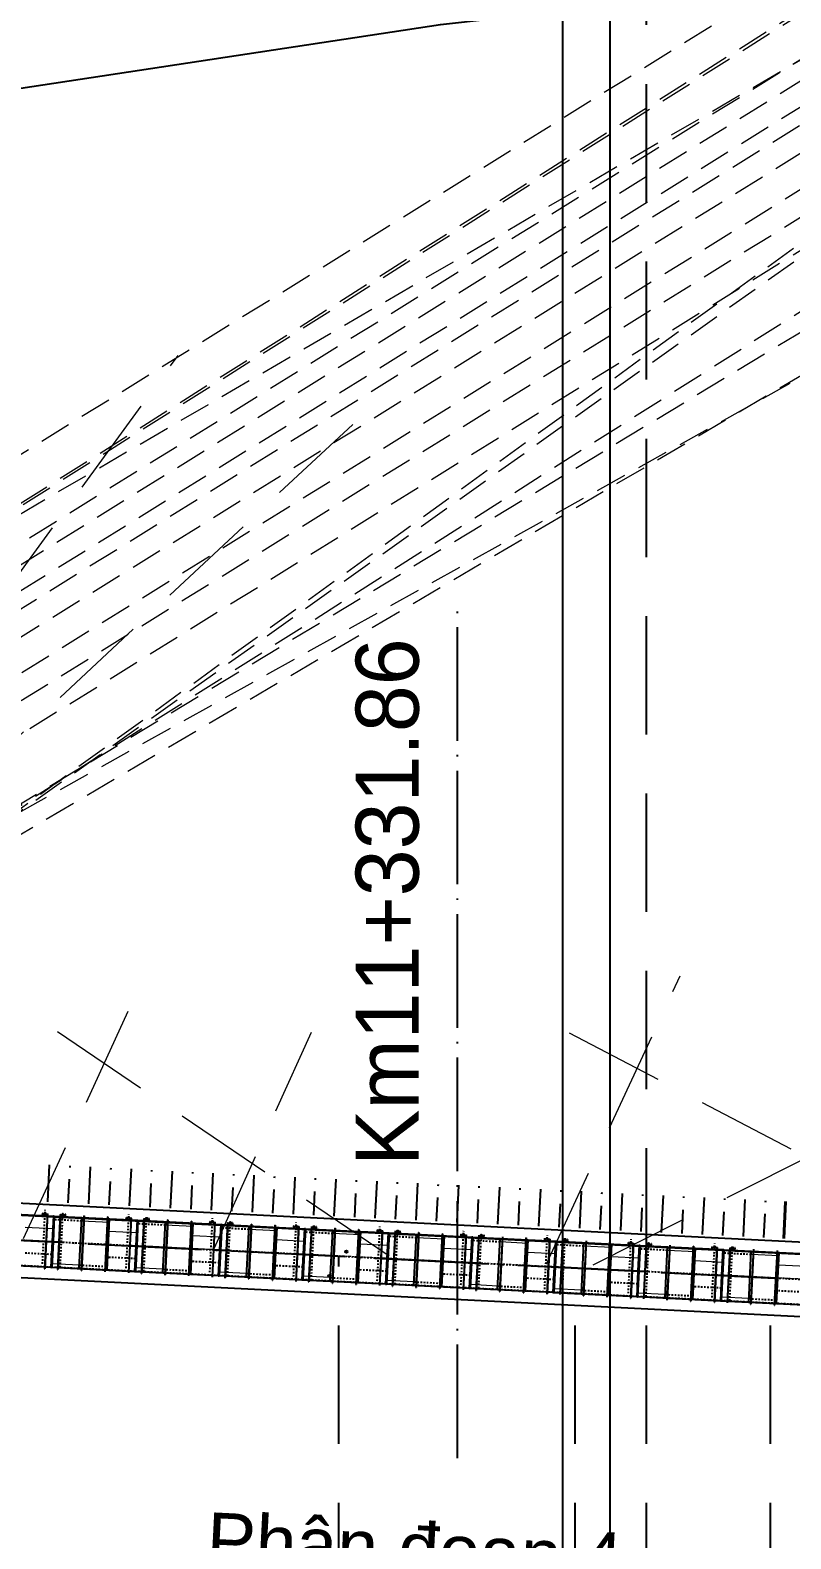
# Model space of a CAD drawing. Header units: inches. Extents: x 444671 to 463716, y 1783086 to 1794968.
# Drawn here: x 457833.4 to 457881.7, y 1787099.8 to 1787195.5 of the extents above; entities that cross this region are included whole.
import ezdxf

# ---------------------------------------------------------------- set-up
doc = ezdxf.new("R2010")
doc.units = ezdxf.units.IN
doc.header["$MEASUREMENT"] = 0
for name, pattern in [('ACAD_ISO04W100', [30, 24, -3, 0, -3]), ('CENTER', [2, 1.25, -0.25, 0.25, -0.25]), ('DASHED2', [9.525, 6.35, -3.175]), ('DASHEDX2', [1.5, 1, -0.5]), ('HIDDEN', [0.375, 0.25, -0.125])]:
    doc.linetypes.add(name, pattern=pattern)
for name, color, linetype in [('4', 4, 'Continuous'), ('Bao', 137, 'Continuous'), ('CONGTRINH', 2, 'Continuous'), ('CTTRINH', 4, 'Continuous'), ('Dong', 252, 'HIDDEN'), ('Ghichu', 3, 'Continuous'), ('KHUAT', 8, 'DASHED2'), ('Khung_bang', 140, 'Continuous'), ('Tam', 1, 'CENTER'), ('Thachhoc', 125, 'Continuous'), ('Tim', 1, 'ACAD_ISO04W100')]:
    doc.layers.add(name, color=color, linetype=linetype)
for name, color, linetype, lineweight in [('ah', 7, 'Continuous', 15), ('doi', 33, 'Continuous', 25), ('HOKHOAN', 250, 'DASHED2', 20), ('manh', 128, 'Continuous', 15), ('Texdoi', 40, 'Continuous', 15)]:
    doc.layers.add(name, color=color, linetype=linetype, lineweight=lineweight)
doc.styles.add('VnAvt', font='')
doc.styles.get('VnAvt').set_extended_font_data('.VnAvant')
doc.linetypes.add('_llA', pattern='A,2,-0.2,["xxxx",Standard,S=0.1,R=0,X=-0.1,Y=-0.05],-0.34', length=2.54)
doc.linetypes.add('NEN_DA1', pattern='A,1.5,-0.15,["Y",Standard,S=0.2,R=0,X=-0.15,Y=-0.2],-0.005', length=1.655)
doc.dimstyles.new('1-1', dxfattribs={"dimtxt": 2, "dimasz": 2.5, "dimexe": 1, "dimexo": 0, "dimgap": 1, "dimtad": 1, "dimtoh": 1, "dimdec": 0, "dimzin": 0, "dimdsep": 46, "dimtxsty": 'Standard', "dimcen": 0.09, "dimclrd": 3, "dimclre": 3, "dimclrt": 4, "dimadec": 0, "dimazin": 0, "dimtfac": 1, "dimtdec": 0, "dimtmove": 0, "dimatfit": 0, "dimfxl": 0, "dimtolj": 1, "dimtzin": 0, "dimarcsym": 0})

# ---------------------------------------------------------------- blocks, each defined once
blk = doc.blocks.new('*D148')
at = {"layer": 'Bao', "color": 3, "lineweight": -2, "ltscale": 0.2, "transparency": 16777216}
for p, q in [((-340377, 17046), (-341587, -7108)), ((-143858, 7205), (-145067, -16950)), ((-337342, -5652), (-149145, -15077))]:
    blk.add_line(p, q, dxfattribs=at)
at = {"layer": 'Bao', "color": 3, "ltscale": 0.2, "transparency": 16777216}
for points in [[(-337308, -4958), (-337377, -6345), (-341504, -5443)], [(-149111, -14383), (-149180, -15770), (-144984, -15285)]]:
    blk.add_solid(points, dxfattribs=at)
at = {"layer": 'Defpoints', "color": 0, "ltscale": 0.2, "transparency": 16777216}
for p in [(-340377, 17046), (-143858, 7205), (-144984, -15285)]:
    blk.add_point(p, dxfattribs=at)
at = {"layer": 'Bao', "color": 4, "ltscale": 0.2, "transparency": 16777216, "insert": (-243052, -6527), "char_height": 3333.33, "attachment_point": 5, "rotation": 357.13299}
blk.add_mtext('\\A1;{\\f.VnArial|b0|i0|c0|p34;Ph©n ®o¹n 4}', dxfattribs=at)
blk = doc.blocks.new('A$C491C4D06')
at = {"layer": 'Bao'}
for p, q in [((-271216.9, 15206.7), (-265937.5, 14942.3)), ((-266661, 15129.2), (-266668.5, 14979.3)), ((-266661, 15129.2), (-266641.1, 15128.2)), ((-266641.1, 15128.2), (-266648.6, 14978.3)), ((-266348.9, 14963.3), (-266341.4, 15113.2)), ((-265964.9, 14953.7), (-266046.5, 13325.8)), ((-266018.7, 13320.4), (-265937.5, 14942.3)), ((-265905, 14950.7), (-265986.6, 13322.8)), ((-265964.9, 14953.7), (-265905, 14950.7)), ((-265905.5, 14940.8), (-260626.1, 14676.3)), ((-265510.6, 15071.2), (-265518.1, 14921.3)), ((-265218.5, 14906.3), (-265211, 15056.1)), ((-265191, 15055.1), (-265211, 15056.1)), ((-265198.5, 14905.3), (-265191, 15055.1)), ((-264324, 11613.5), (-264161.7, 14853.4)), ((-264027.9, 14966.9), (-264013.9, 14966.2)), ((-262556.2, 11524.9), (-262393.9, 14764.9)), ((-262529.7, 14891.8), (-262515.8, 14891.1)), ((-261349.7, 14863.2), (-261357.2, 14713.4)), ((-261349.7, 14863.2), (-261329.7, 14862.2)), ((-261329.7, 14862.2), (-261337.2, 14712.4)), ((-261037.6, 14697.3), (-261030.1, 14847.2)), ((-260653.6, 14687.8), (-260735.1, 13059.8)), ((-260707.4, 13054.4), (-260626.1, 14676.3)), ((-260593.7, 14684.8), (-260675.2, 13056.8)), ((-260653.6, 14687.8), (-260593.7, 14684.8)), ((-260594.2, 14674.8), (-255314.8, 14410.4)), ((-260199.3, 14805.2), (-260206.8, 14655.4)), ((-259907.1, 14640.4), (-259899.6, 14790.2)), ((-259879.7, 14789.2), (-259899.6, 14790.2)), ((-259887.2, 14639.4), (-259879.7, 14789.2)), ((-259012.6, 11347.5), (-258850.4, 14587.4)), ((-258716.5, 14700.9), (-258702.5, 14700.2)), ((-257244.8, 11259), (-257082.6, 14498.9)), ((-257218.4, 14625.9), (-257204.4, 14625.1)), ((-256038.4, 14597.2), (-256045.9, 14447.4)), ((-256038.4, 14597.2), (-256018.4, 14596.2)), ((-256018.4, 14596.2), (-256025.9, 14446.4)), ((-255726.3, 14431.4), (-255718.8, 14581.2)), ((-255342.3, 14421.7), (-255423.8, 12793.8)), ((-255396, 12788.4), (-255314.8, 14410.4)), ((-255282.3, 14418.7), (-255363.9, 12790.8)), ((-255342.3, 14421.7), (-255282.3, 14418.7)), ((-255282.8, 14408.8), (-250003.5, 14144.4)), ((-254887.9, 14539.2), (-254895.4, 14389.4)), ((-254595.8, 14374.3), (-254588.3, 14524.2)), ((-254568.3, 14523.2), (-254588.3, 14524.2)), ((-254575.8, 14373.3), (-254568.3, 14523.2)), ((-253405.2, 14434.9), (-253391.2, 14434.2)), ((-251907.1, 14359.8), (-251893.1, 14359.1)), ((-253701.3, 11081.5), (-253539, 14321.4)), ((-251933.5, 10992.9), (-251771.2, 14232.9)), ((-250727, 14331.2), (-250734.5, 14181.4)), ((-250727, 14331.2), (-250707, 14330.2)), ((-250707, 14330.2), (-250714.5, 14180.4)), ((-250414.9, 14165.4), (-250407.4, 14315.2)), ((-250030.9, 14155.8), (-250112.4, 12527.8)), ((-250084.7, 12522.4), (-250003.5, 14144.4)), ((-249971, 14152.8), (-250052.5, 12524.8)), ((-250030.9, 14155.8), (-249971, 14152.8)), ((-249971.5, 14142.8), (-244692.1, 13878.4)), ((-249576.6, 14273.2), (-249584.1, 14123.4)), ((-249284.5, 14108.4), (-249276.9, 14258.2)), ((-249257, 14257.2), (-249276.9, 14258.2)), ((-249264.5, 14107.4), (-249257, 14257.2)), ((-248389.9, 10815.5), (-248227.7, 14055.4)), ((-248093.8, 14168.9), (-248079.9, 14168.2)), ((-246622.2, 10727), (-246459.9, 13966.9)), ((-246595.7, 14093.8), (-246581.7, 14093.1)), ((-245415.7, 14065.2), (-245423.2, 13915.4)), ((-245415.7, 14065.2), (-245395.7, 14064.2)), ((-245395.7, 14064.2), (-245403.2, 13914.4)), ((-245103.6, 13899.4), (-245096.1, 14049.2)), ((-244719.6, 13889.8), (-244801.1, 12261.8)), ((-244773.3, 12256.4), (-244692.1, 13878.4)), ((-244659.6, 13886.8), (-244741.2, 12258.8)), ((-244719.6, 13889.8), (-244659.6, 13886.8)), ((-244660.1, 13876.8), (-239380.8, 13612.4)), ((-244265.2, 14007.2), (-244272.7, 13857.4)), ((-243973.1, 13842.4), (-243965.6, 13992.2)), ((-243945.6, 13991.2), (-243965.6, 13992.2)), ((-243953.1, 13841.4), (-243945.6, 13991.2)), ((-243078.6, 10549.5), (-242916.3, 13789.4)), ((-242782.5, 13902.9), (-242768.5, 13902.2)), ((-241310.8, 10461), (-241148.5, 13700.9)), ((-241284.4, 13827.9), (-241270.4, 13827.2)), ((-240104.3, 13799.2), (-240111.8, 13649.4)), ((-240104.3, 13799.2), (-240084.3, 13798.2)), ((-240084.3, 13798.2), (-240091.9, 13648.4)), ((-239792.2, 13633.4), (-239784.7, 13783.2)), ((-239408.2, 13623.8), (-239489.8, 11995.8)), ((-239462, 11990.4), (-239380.8, 13612.4)), ((-239348.3, 13620.8), (-239429.8, 11992.8)), ((-239408.2, 13623.8), (-239348.3, 13620.8)), ((-239348.8, 13610.8), (-234069.4, 13346.4)), ((-238953.9, 13741.2), (-238961.4, 13591.4)), ((-238661.8, 13576.4), (-238654.3, 13726.2)), ((-238634.3, 13725.2), (-238654.3, 13726.2)), ((-238641.8, 13575.4), (-238634.3, 13725.2)), ((-237767.3, 10283.5), (-237605, 13523.5)), ((-237471.1, 13636.9), (-237457.2, 13636.2)), ((-235999.5, 10195), (-235837.2, 13434.9)), ((-235973, 13561.9), (-235959, 13561.2)), ((-234793, 13533.2), (-234800.5, 13383.4)), ((-234793, 13533.2), (-234773, 13532.2)), ((-234773, 13532.2), (-234780.5, 13382.4)), ((-234480.9, 13367.4), (-234473.4, 13517.2)), ((-233642.5, 13475.2), (-233650, 13325.4)), ((-233350.4, 13310.4), (-233342.9, 13460.2)), ((-233322.9, 13459.2), (-233342.9, 13460.2)), ((-233330.4, 13309.4), (-233322.9, 13459.2)), ((-266042.7, 13321.6), (-266124.2, 11693.6)), ((-266010.5, 13324), (-266091.8, 11702)), ((-265982.8, 13318.6), (-266064.3, 11690.6)), ((-266046.5, 13325.8), (-265986.6, 13322.8)), ((-266042.7, 13321.6), (-265982.8, 13318.6)), ((-266010.7, 13320), (-266010.6, 13322)), ((-266010.7, 13320), (-266010.6, 13322)), ((-260731.3, 13055.6), (-260812.9, 11427.6)), ((-260699.2, 13058), (-260780.4, 11436)), ((-260671.4, 13052.6), (-260752.9, 11424.6)), ((-260735.1, 13059.8), (-260675.2, 13056.8)), ((-260731.3, 13055.6), (-260671.4, 13052.6)), ((-260699.4, 13054), (-260699.3, 13056)), ((-260699.4, 13054), (-260699.3, 13056)), ((-255420, 12789.6), (-255501.5, 11161.6)), ((-255387.8, 12792), (-255469.1, 11170)), ((-255360.1, 12786.6), (-255441.6, 11158.6)), ((-255423.8, 12793.8), (-255363.9, 12790.8)), ((-255420, 12789.6), (-255360.1, 12786.6)), ((-255388, 12788), (-255387.9, 12790)), ((-255388, 12788), (-255387.9, 12790)), ((-250108.7, 12523.6), (-250190.2, 10895.6)), ((-250076.5, 12526), (-250157.7, 10904)), ((-250048.7, 12520.6), (-250130.3, 10892.6)), ((-250112.4, 12527.8), (-250052.5, 12524.8)), ((-250108.7, 12523.6), (-250048.7, 12520.6)), ((-250076.7, 12522), (-250076.6, 12524)), ((-250076.7, 12522), (-250076.6, 12524)), ((-234096.9, 13357.8), (-234178.4, 11729.8)), ((-234150.7, 11724.4), (-234069.4, 13346.4)), ((-234037, 13354.8), (-234118.5, 11726.8)), ((-234096.9, 13357.8), (-234037, 13354.8)), ((-234037.5, 13344.8), (-228758.1, 13080.4)), ((-232455.9, 10017.5), (-232293.6, 13257.4)), ((-232159.8, 13370.9), (-232145.8, 13370.2)), ((-230688.1, 9929), (-230525.9, 13168.9)), ((-230661.7, 13295.9), (-230647.7, 13295.2)), ((-229481.6, 13267.2), (-229489.1, 13117.4)), ((-229481.6, 13267.2), (-229461.7, 13266.2)), ((-229461.7, 13266.2), (-229469.2, 13116.4)), ((-229169.5, 13101.4), (-229162, 13251.2)), ((-228785.5, 13091.8), (-228867.1, 11463.8)), ((-228839.3, 11458.4), (-228758.1, 13080.4)), ((-228725.6, 13088.8), (-228807.1, 11460.8)), ((-228785.5, 13091.8), (-228725.6, 13088.8)), ((-228726.1, 13078.8), (-223446.7, 12814.4)), ((-228331.2, 13209.2), (-228338.7, 13059.4)), ((-228039.1, 13044.4), (-228031.6, 13194.2)), ((-228011.6, 13193.2), (-228031.6, 13194.2)), ((-228019.1, 13043.4), (-228011.6, 13193.2)), ((-227144.6, 9751.5), (-226982.3, 12991.4)), ((-226848.5, 13104.9), (-226834.5, 13104.2)), ((-225376.8, 9663), (-225214.5, 12902.9)), ((-225350.3, 13029.9), (-225336.4, 13029.2)), ((-224170.3, 13001.2), (-224177.8, 12851.4)), ((-224170.3, 13001.2), (-224150.3, 13000.2)), ((-224150.3, 13000.2), (-224157.8, 12850.4)), ((-223858.2, 12835.4), (-223850.7, 12985.2)), ((-223474.2, 12825.8), (-223555.7, 11197.8)), ((-223528, 11192.4), (-223446.7, 12814.4)), ((-223414.3, 12822.8), (-223495.8, 11194.8)), ((-223474.2, 12825.8), (-223414.3, 12822.8)), ((-223414.8, 12812.8), (-218135.4, 12548.4)), ((-223019.9, 12943.2), (-223027.4, 12793.4)), ((-222727.7, 12778.4), (-222720.2, 12928.2)), ((-222700.3, 12927.2), (-222720.2, 12928.2)), ((-222707.8, 12777.4), (-222700.3, 12927.2)), ((-221833.2, 9485.5), (-221671, 12725.5)), ((-221537.1, 12838.9), (-221523.1, 12838.2)), ((-220065.4, 9397), (-219903.2, 12636.9)), ((-220039, 12763.9), (-220025, 12763.2)), ((-271403.1, 11968), (-266123.7, 11703.6)), ((-266517.2, 11603.2), (-266503.3, 11602.5)), ((-266124.2, 11693.6), (-266064.3, 11690.6)), ((-266091.8, 11702), (-260812.4, 11437.6)), ((-265700.3, 11562.3), (-265686.3, 11561.6)), ((-264202.1, 11487.2), (-264188.2, 11486.5)), ((-244797.3, 12257.6), (-244878.8, 10629.6)), ((-244765.1, 12260), (-244846.4, 10638)), ((-244737.4, 12254.6), (-244818.9, 10626.6)), ((-244801.1, 12261.8), (-244741.2, 12258.8)), ((-244797.3, 12257.6), (-244737.4, 12254.6)), ((-244765.4, 12256), (-244765.3, 12258)), ((-244765.4, 12256), (-244765.3, 12258)), ((-239486, 11991.6), (-239567.5, 10363.6)), ((-239453.8, 11994), (-239535, 10372)), ((-239426, 11988.6), (-239507.6, 10360.6)), ((-239489.8, 11995.8), (-239429.8, 11992.8)), ((-239486, 11991.6), (-239426, 11988.6)), ((-239454, 11990), (-239453.9, 11992)), ((-239454, 11990), (-239453.9, 11992)), ((-234174.6, 11725.6), (-234256.2, 10097.7)), ((-234142.5, 11728), (-234223.7, 10106)), ((-234114.7, 11722.6), (-234196.2, 10094.7)), ((-234178.4, 11729.8), (-234118.5, 11726.8)), ((-234174.6, 11725.6), (-234114.7, 11722.6)), ((-234142.7, 11724), (-234142.6, 11726)), ((-234142.7, 11724), (-234142.6, 11726)), ((-262704, 11412.2), (-262690, 11411.5)), ((-261205.9, 11337.2), (-261191.9, 11336.5)), ((-260812.9, 11427.6), (-260752.9, 11424.6)), ((-260780.4, 11436), (-255501, 11171.6)), ((-260388.9, 11296.3), (-260374.9, 11295.6)), ((-258890.8, 11221.2), (-258876.8, 11220.5)), ((-257392.7, 11146.2), (-257378.7, 11145.5)), ((-255894.5, 11071.2), (-255880.6, 11070.5)), ((-255501.5, 11161.6), (-255441.6, 11158.6)), ((-255469.1, 11170), (-250189.7, 10905.6)), ((-255077.6, 11030.3), (-255063.6, 11029.6)), ((-253579.4, 10955.2), (-253565.5, 10954.5)), ((-252081.3, 10880.2), (-252067.3, 10879.5)), ((-250583.2, 10805.2), (-250569.2, 10804.5)), ((-250190.2, 10895.6), (-250130.3, 10892.6)), ((-250157.7, 10904), (-244878.3, 10639.6)), ((-249766.2, 10764.3), (-249752.2, 10763.6)), ((-248268.1, 10689.2), (-248254.1, 10688.5)), ((-246770, 10614.2), (-246756, 10613.5)), ((-245271.9, 10539.2), (-245257.9, 10538.5)), ((-244878.8, 10629.6), (-244818.9, 10626.6)), ((-244846.4, 10638), (-239567, 10373.6)), ((-228863.3, 11459.6), (-228944.8, 9831.6)), ((-228831.1, 11462), (-228912.4, 9840)), ((-228803.4, 11456.6), (-228884.9, 9828.6)), ((-228867.1, 11463.8), (-228807.1, 11460.8)), ((-228863.3, 11459.6), (-228803.4, 11456.6)), ((-228831.3, 11458), (-228831.2, 11460)), ((-228831.3, 11458), (-228831.2, 11460)), ((-223551.9, 11193.6), (-223633.5, 9565.6)), ((-223519.8, 11196), (-223601, 9574.1)), ((-223492, 11190.6), (-223573.5, 9562.6)), ((-223555.7, 11197.8), (-223495.8, 11194.8)), ((-223551.9, 11193.6), (-223492, 11190.6)), ((-223520, 11192), (-223519.9, 11194)), ((-223520, 11192), (-223519.9, 11194)), ((-244454.9, 10498.3), (-244440.9, 10497.6)), ((-242956.8, 10423.2), (-242942.8, 10422.5)), ((-241458.6, 10348.2), (-241444.7, 10347.5)), ((-239960.5, 10273.2), (-239946.5, 10272.5)), ((-239567.5, 10363.6), (-239507.6, 10360.6)), ((-239535, 10372), (-234255.7, 10107.6)), ((-239143.5, 10232.3), (-239129.6, 10231.6)), ((-237645.4, 10157.3), (-237631.4, 10156.6)), ((-236147.3, 10082.2), (-236133.3, 10081.5)), ((-234649.2, 10007.2), (-234635.2, 10006.5)), ((-234256.2, 10097.7), (-234196.2, 10094.7)), ((-234223.7, 10106), (-228944.3, 9841.6)), ((-233832.2, 9966.3), (-233818.2, 9965.6)), ((-232334.1, 9891.3), (-232320.1, 9890.6)), ((-230836, 9816.2), (-230822, 9815.5)), ((-229337.8, 9741.2), (-229323.8, 9740.5)), ((-228944.8, 9831.6), (-228884.9, 9828.6)), ((-228912.4, 9840), (-223633, 9575.6)), ((-228520.9, 9700.3), (-228506.9, 9699.6)), ((-227022.7, 9625.3), (-227008.7, 9624.6)), ((-223601, 9574.1), (-218321.6, 9309.6)), ((-225524.6, 9550.2), (-225510.6, 9549.5)), ((-224026.5, 9475.2), (-224012.5, 9474.5)), ((-223633.5, 9565.6), (-223573.5, 9562.6)), ((-223209.5, 9434.3), (-223195.5, 9433.6)), ((-221711.4, 9359.3), (-221697.4, 9358.6)), ((-220213.3, 9284.2), (-220199.3, 9283.5))]:
    blk.add_line(p, q, dxfattribs=at)
at = {"layer": 'Bao', "ltscale": 0.2}
for p, q in [((-266343.1, 15080.8), (-266517.2, 11603.2)), ((-266329, 15082.1), (-266503.3, 11602.5)), ((-265526, 15041.9), (-265700.3, 11562.3)), ((-265512.1, 15039.2), (-265686.3, 11561.6)), ((-265526, 15041.9), (-265512.1, 15041.2)), ((-264027.9, 14966.9), (-264202.1, 11487.2)), ((-264013.9, 14966.2), (-264188.2, 11486.5)), ((-262529.7, 14891.8), (-262704, 11412.2)), ((-262515.8, 14891.1), (-262690, 11411.5)), ((-261031.7, 14814.8), (-261205.9, 11337.2)), ((-261017.6, 14816.1), (-261191.9, 11336.5)), ((-260214.6, 14775.9), (-260388.9, 11296.3)), ((-260200.8, 14773.2), (-260374.9, 11295.6)), ((-260214.6, 14775.9), (-260200.8, 14775.2)), ((-258716.5, 14700.9), (-258890.8, 11221.2)), ((-258702.5, 14700.2), (-258876.8, 11220.5)), ((-257218.4, 14625.9), (-257392.7, 11146.2)), ((-257204.4, 14625.1), (-257378.7, 11145.5)), ((-255720.4, 14548.8), (-255894.5, 11071.2)), ((-255706.3, 14550.1), (-255880.6, 11070.5)), ((-254903.3, 14509.9), (-255077.6, 11030.3)), ((-254889.4, 14507.2), (-255063.6, 11029.6)), ((-254903.3, 14509.9), (-254889.4, 14509.2)), ((-253405.2, 14434.9), (-253579.4, 10955.2)), ((-253391.2, 14434.2), (-253565.5, 10954.5)), ((-251907.1, 14359.8), (-252081.3, 10880.2)), ((-251893.1, 14359.1), (-252067.3, 10879.5)), ((-250409, 14282.8), (-250583.2, 10805.2)), ((-250394.9, 14284.1), (-250569.2, 10804.5)), ((-249592, 14243.9), (-249766.2, 10764.3)), ((-249578.1, 14241.2), (-249752.2, 10763.6)), ((-249592, 14243.9), (-249578.1, 14243.2)), ((-248093.8, 14168.9), (-248268.1, 10689.2)), ((-248079.9, 14168.2), (-248254.1, 10688.5)), ((-246595.7, 14093.8), (-246770, 10614.2)), ((-246581.7, 14093.1), (-246756, 10613.5)), ((-245097.7, 14016.8), (-245271.9, 10539.2)), ((-245083.6, 14018.1), (-245257.9, 10538.5)), ((-244280.6, 13977.9), (-244454.9, 10498.3)), ((-244266.7, 13975.2), (-244440.9, 10497.6)), ((-244280.6, 13977.9), (-244266.7, 13977.2)), ((-242782.5, 13902.9), (-242956.8, 10423.2)), ((-242768.5, 13902.2), (-242942.8, 10422.5)), ((-241284.4, 13827.9), (-241458.6, 10348.2)), ((-241270.4, 13827.2), (-241444.7, 10347.5)), ((-239786.3, 13750.8), (-239960.5, 10273.2)), ((-239772.3, 13752.1), (-239946.5, 10272.5)), ((-238969.3, 13711.9), (-239143.5, 10232.3)), ((-238955.4, 13709.2), (-239129.6, 10231.6)), ((-238969.3, 13711.9), (-238955.4, 13711.2)), ((-237471.1, 13636.9), (-237645.4, 10157.3)), ((-237457.2, 13636.2), (-237631.4, 10156.6)), ((-235973, 13561.9), (-236147.3, 10082.2)), ((-235959, 13561.2), (-236133.3, 10081.5)), ((-234475, 13484.8), (-234649.2, 10007.2)), ((-234460.9, 13486.1), (-234635.2, 10006.5)), ((-233657.9, 13445.9), (-233832.2, 9966.3)), ((-233644, 13443.2), (-233818.2, 9965.6)), ((-233657.9, 13445.9), (-233644, 13445.2)), ((-232159.8, 13370.9), (-232334.1, 9891.3)), ((-232145.8, 13370.2), (-232320.1, 9890.6)), ((-230661.7, 13295.9), (-230836, 9816.2)), ((-230647.7, 13295.2), (-230822, 9815.5)), ((-229163.7, 13218.8), (-229337.8, 9741.2)), ((-229149.6, 13220.1), (-229323.8, 9740.5)), ((-228346.6, 13179.9), (-228520.9, 9700.3)), ((-228332.7, 13177.2), (-228506.9, 9699.6)), ((-228346.6, 13179.9), (-228332.7, 13179.2)), ((-226848.5, 13104.9), (-227022.7, 9625.3)), ((-226834.5, 13104.2), (-227008.7, 9624.6)), ((-225350.3, 13029.9), (-225524.6, 9550.2)), ((-225336.4, 13029.2), (-225510.6, 9549.5)), ((-223852.3, 12952.8), (-224026.5, 9475.2)), ((-223838.2, 12954.1), (-224012.5, 9474.5)), ((-223035.2, 12913.9), (-223209.5, 9434.3)), ((-223021.4, 12911.2), (-223195.5, 9433.6)), ((-223035.2, 12913.9), (-223021.4, 12913.2)), ((-221537.1, 12838.9), (-221711.4, 9359.3)), ((-221523.1, 12838.2), (-221697.4, 9358.6)), ((-220039, 12763.9), (-220213.3, 9284.2)), ((-220025, 12763.2), (-220199.3, 9283.5))]:
    blk.add_line(p, q, dxfattribs=at)
at = {"layer": 'Bao'}
for centre in [(-266491.3, 15120.7), (-265360.8, 15063.7), (-261179.9, 14854.7), (-260049.4, 14797.7), (-255868.6, 14588.7), (-254738.1, 14531.7), (-250557.2, 14322.7), (-249426.8, 14265.7), (-245245.9, 14056.7), (-244115.4, 13999.7), (-239934.5, 13790.7), (-238804.1, 13733.7), (-234623.2, 13524.7), (-233492.7, 13467.7), (-229311.8, 13258.7), (-228181.4, 13201.7), (-224000.5, 12992.7), (-222870, 12935.7)]:
    blk.add_circle(centre, 40, dxfattribs=at)
for centre in [(-266491.3, 15120.7), (-265360.8, 15063.7), (-261179.9, 14854.7), (-260049.4, 14797.7), (-255868.6, 14588.7), (-254738.1, 14531.7), (-250557.2, 14322.7), (-249426.8, 14265.7), (-245245.9, 14056.7), (-244115.4, 13999.7), (-239934.5, 13790.7), (-238804.1, 13733.7), (-234623.2, 13524.7), (-233492.7, 13467.7), (-229311.8, 13258.7), (-228181.4, 13201.7), (-224000.5, 12992.7), (-222870, 12935.7)]:
    blk.add_arc(centre, 150, 357.13284, 177.13284, dxfattribs=at)
at = {"layer": 'KHUAT', "ltscale": 5}
for p, q in [((-271241.9, 15186), (-265938.6, 14920.4)), ((-266010.5, 13324), (-265929.5, 14942)), ((-264172.8, 14631.2), (-265940.6, 14719.7)), ((-265930.6, 14920), (-260627.2, 14654.4)), ((-265929.5, 14942), (-265905.5, 14940.8)), ((-260699.2, 13058), (-260618.1, 14676)), ((-258861.5, 14365.2), (-260629.3, 14453.7)), ((-260619.2, 14654), (-255315.9, 14388.4)), ((-260618.1, 14676), (-260594.2, 14674.8)), ((-255387.8, 12792), (-255306.8, 14410)), ((-255307.9, 14388), (-250004.6, 14122.4)), ((-255306.8, 14410), (-255282.8, 14408.8)), ((-253550.1, 14099.2), (-255317.9, 14187.7)), ((-250076.5, 12526), (-249995.5, 14144)), ((-248238.8, 13833.2), (-250006.6, 13921.7)), ((-249996.6, 14122), (-244693.2, 13856.4)), ((-249995.5, 14144), (-249971.5, 14142.8)), ((-244765.1, 12260), (-244684.1, 13878)), ((-242927.5, 13567.2), (-244695.2, 13655.7)), ((-244685.2, 13856), (-239381.9, 13590.4)), ((-244684.1, 13878), (-244660.1, 13876.8)), ((-239453.8, 11994), (-239372.8, 13612)), ((-239373.9, 13590), (-234070.5, 13324.4)), ((-239372.8, 13612), (-239348.8, 13610.8)), ((-266059.4, 12507.4), (-267827.2, 12595.9)), ((-266018.7, 13320.4), (-266099.7, 11702.4)), ((-260707.4, 13054.4), (-260788.4, 11436.4)), ((-255396, 12788.4), (-255477.1, 11170.4)), ((-250084.7, 12522.4), (-250165.7, 10904.4)), ((-237616.1, 13301.2), (-239383.9, 13389.8)), ((-234142.5, 11728), (-234061.4, 13346)), ((-232304.8, 13035.2), (-234072.6, 13123.8)), ((-234062.5, 13324), (-228759.2, 13058.4)), ((-234061.4, 13346), (-234037.5, 13344.8)), ((-228831.1, 11462), (-228750.1, 13080)), ((-226993.4, 12769.2), (-228761.2, 12857.8)), ((-228751.2, 13058), (-223447.8, 12792.4)), ((-228750.1, 13080), (-228726.1, 13078.8)), ((-223519.8, 11196), (-223438.7, 12814)), ((-221682.1, 12503.2), (-223449.9, 12591.8)), ((-223439.8, 12792), (-218136.5, 12526.4)), ((-223438.7, 12814), (-223414.8, 12812.8)), ((-271402, 11990), (-266098.6, 11724.4)), ((-266123.7, 11703.6), (-266099.7, 11702.4)), ((-266090.7, 11724), (-260787.3, 11458.4)), ((-264312.8, 11835.7), (-262545.1, 11747.2)), ((-260748.1, 12241.4), (-262515.9, 12329.9)), ((-259001.5, 11569.7), (-257233.7, 11481.2)), ((-255436.7, 11975.4), (-257204.5, 12063.9)), ((-250125.4, 11709.4), (-251893.2, 11797.9)), ((-244814.1, 11443.4), (-246581.8, 11531.9)), ((-244773.3, 12256.4), (-244854.4, 10638.4)), ((-239462, 11990.4), (-239543, 10372.4)), ((-234150.7, 11724.4), (-234231.7, 10106.4)), ((-260812.4, 11437.6), (-260788.4, 11436.4)), ((-260779.3, 11458), (-255476, 11192.4)), ((-255501, 11171.6), (-255477.1, 11170.4)), ((-255468, 11192), (-250164.6, 10926.4)), ((-253690.2, 11303.7), (-251922.4, 11215.2)), ((-250189.7, 10905.6), (-250165.7, 10904.4)), ((-250156.6, 10926), (-244853.3, 10660.4)), ((-248378.8, 11037.7), (-246611, 10949.2)), ((-244878.3, 10639.6), (-244854.4, 10638.4)), ((-244845.3, 10660), (-239541.9, 10394.4)), ((-243067.5, 10771.7), (-241299.7, 10683.2)), ((-239502.7, 11177.4), (-241270.5, 11265.9)), ((-234191.4, 10911.4), (-235959.2, 11000)), ((-228880, 10645.4), (-230647.8, 10734)), ((-228839.3, 11458.4), (-228920.3, 9840.4)), ((-223528, 11192.4), (-223609, 9574.4)), ((-239567, 10373.6), (-239543, 10372.4)), ((-239533.9, 10394), (-234230.6, 10128.4)), ((-237756.1, 10505.7), (-235988.3, 10417.2)), ((-234255.7, 10107.6), (-234231.7, 10106.4)), ((-234222.6, 10128), (-228919.2, 9862.4)), ((-232444.8, 10239.7), (-230677, 10151.2)), ((-228944.3, 9841.6), (-228920.3, 9840.4)), ((-228911.3, 9862), (-223607.9, 9596.4)), ((-227133.4, 9973.7), (-225365.7, 9885.2)), ((-223568.7, 10379.4), (-225336.5, 10468)), ((-223633, 9575.6), (-223609, 9574.4)), ((-223599.9, 9596), (-218296.6, 9330.4)), ((-221822.1, 9707.7), (-220054.3, 9619.2)), ((-218257.3, 10113.4), (-220025.1, 10202))]:
    blk.add_line(p, q, dxfattribs=at)
at = {"layer": 'manh', "color": 1, "linetype": 'CENTER', "ltscale": 0.05}
blk.add_line((0.1, 0), (-685750.1, 34342.8), dxfattribs=at)
at = {"layer": 'manh'}
for p, q in [((-262405.1, 14542.7), (-264172.8, 14631.2)), ((-257093.7, 14276.7), (-258861.5, 14365.2)), ((-265977.8, 14137.3), (-267745.6, 14225.9)), ((-260666.5, 13871.4), (-262434.2, 13959.9)), ((-255355.1, 13605.4), (-257122.9, 13693.9)), ((-251782.4, 14010.7), (-253550.1, 14099.2)), ((-250043.8, 13339.4), (-251811.6, 13427.9)), ((-246471, 13744.7), (-248238.8, 13833.2)), ((-241159.7, 13478.7), (-242927.5, 13567.2)), ((-244732.4, 13073.4), (-246500.2, 13161.9)), ((-239421.1, 12807.4), (-241188.9, 12895.9)), ((-235848.3, 13212.7), (-237616.1, 13301.2)), ((-234109.7, 12541.4), (-235877.5, 12629.9)), ((-230537, 12946.7), (-232304.8, 13035.2)), ((-225225.6, 12680.7), (-226993.4, 12769.2)), ((-219914.3, 12414.7), (-221682.1, 12503.2)), ((-264312.8, 11835.7), (-266080.6, 11924.2)), ((-259001.5, 11569.7), (-260769.3, 11658.3)), ((-228798.4, 12275.4), (-230566.2, 12363.9)), ((-223487, 12009.4), (-225254.8, 12097.9)), ((-218175.7, 11743.4), (-219943.5, 11831.9)), ((-253690.2, 11303.7), (-255457.9, 11392.2)), ((-248378.8, 11037.7), (-250146.6, 11126.3)), ((-243067.5, 10771.7), (-244835.3, 10860.3)), ((-237756.1, 10505.7), (-239523.9, 10594.3)), ((-232444.8, 10239.7), (-234212.6, 10328.3)), ((-227133.4, 9973.7), (-228901.2, 10062.3)), ((-221822.1, 9707.7), (-223589.9, 9796.3))]:
    blk.add_line(p, q, dxfattribs=at)
at = {"layer": 'Tam', "ltscale": 3}
for p, q in [((-266652, 11910.7), (-266480.4, 15337.4)), ((-265529.1, 11691.4), (-265357.4, 15118.2)), ((-261340.7, 11644.7), (-261169.1, 15071.4)), ((-260217.7, 11425.4), (-260046.1, 14852.2)), ((-256029.3, 11378.7), (-255857.7, 14805.5)), ((-254906.4, 11159.4), (-254734.7, 14586.2)), ((-250718, 11112.7), (-250546.4, 14539.5)), ((-271692.2, 13606.5), (-265406.4, 13291.7)), ((-249595, 10893.4), (-249423.4, 14320.2)), ((-245406.6, 10846.7), (-245235, 14273.5)), ((-244283.7, 10627.4), (-244112.1, 14054.2)), ((-240095.3, 10580.7), (-239923.7, 14007.5)), ((-238972.3, 10361.5), (-238800.7, 13788.2)), ((-234784, 10314.7), (-234612.3, 13741.5)), ((-233661, 10095.4), (-233489.4, 13522.2)), ((-229472.6, 10048.7), (-229301, 13475.5)), ((-266380.9, 13340.5), (-260095, 13025.7)), ((-261069.5, 13074.5), (-254783.7, 12759.7)), ((-255758.2, 12808.5), (-249472.3, 12493.7)), ((-250446.8, 12542.5), (-244161, 12227.7)), ((-228349.7, 9829.5), (-228178, 13256.2)), ((-224161.3, 9782.7), (-223989.6, 13209.5)), ((-223038.3, 9563.5), (-222866.7, 12990.2)), ((-245135.5, 12276.5), (-238849.6, 11961.7)), ((-239824.2, 12010.6), (-233538.3, 11695.7)), ((-234512.8, 11744.6), (-228227, 11429.7)), ((-229201.5, 11478.6), (-222915.6, 11163.7)), ((-223890.1, 11212.6), (-217604.3, 10897.7))]:
    blk.add_line(p, q, dxfattribs=at)
at = {"layer": 'Tam'}
for p, q in [((-266553.7, 15123.8), (-266428.8, 15117.5)), ((-265423.2, 15066.8), (-265298.3, 15060.5)), ((-261242.4, 14857.8), (-261117.5, 14851.5)), ((-260111.9, 14800.8), (-259987, 14794.5)), ((-255931, 14591.8), (-255806.1, 14585.6)), ((-254800.5, 14534.8), (-254675.7, 14528.5)), ((-250619.7, 14325.8), (-250494.8, 14319.5)), ((-249489.2, 14268.8), (-249364.3, 14262.5)), ((-245308.3, 14059.8), (-245183.4, 14053.5)), ((-244177.9, 14002.8), (-244053, 13996.5)), ((-239997, 13793.8), (-239872.1, 13787.6)), ((-238866.5, 13736.8), (-238741.6, 13730.6)), ((-234685.6, 13527.8), (-234560.7, 13521.6)), ((-233555.2, 13470.8), (-233430.3, 13464.6)), ((-229374.3, 13261.8), (-229249.4, 13255.6)), ((-228243.8, 13204.8), (-228118.9, 13198.6)), ((-224062.9, 12995.8), (-223938.1, 12989.6)), ((-222932.5, 12938.8), (-222807.6, 12932.6))]:
    blk.add_line(p, q, dxfattribs=at)
at = {"layer": 'Bao', "ltscale": 0.2}
dim = blk.add_aligned_dim(p1=(-340377.4, 17046.3), p2=(-143857.7, 7204.5), distance=-22517.8, text='{\\f.VnArial|b0|i0|c0|p34;Ph©n ®o¹n 4}', dimstyle='1-1', override={"dimscale": 1666.666721, "dimlfac": -1}, dxfattribs=at)
dim.commit()
dim.dimension.update_dxf_attribs({"geometry": '*D148', "text_midpoint": (-243051.7, -6527.5)})

msp = doc.modelspace()

# ---------------------------------------------------------------- linework, layer by layer
at = {"layer": '4', "linetype": 'NEN_DA1', "ltscale": 8}
msp.add_line((458100.8648, 1787107.7053), (457415.1157, 1787141.9927), dxfattribs=at)
msp.add_lwpolyline([(457398.5161, 1787262.3681), (457398.5161, 1787138.1253), (458100.9174, 1787103.0053)], dxfattribs=at)
at = {"layer": 'ah', "color": 1, "linetype": 'DASHEDX2', "ltscale": 2, "flags": 128}
for points in [[(457764.2763, 1787122.2298), (457933.2128, 1787228.9741)], [(457762.7242, 1787125.1863), (457918.2907, 1787221.6358)], [(457764.4232, 1787122.2226), (457920.3859, 1787220.587)], [(457767.0567, 1787122.2176), (457923.3127, 1787219.1219)], [(457759.9764, 1787122.5107), (457924.7984, 1787218.3782)], [(457768.7936, 1787121.9401), (457924.5215, 1787218.5168)], [(457771.435, 1787121.9227), (457925.9985, 1787217.7774)], [(457773.4332, 1787122.0094), (457927.0269, 1787217.2626)], [(457776.1713, 1787121.9257), (457928.6167, 1787216.4668)], [(457797.6061, 1787120.66), (457929.316, 1787216.1168)], [(457779.316, 1787121.5782), (457930.6669, 1787215.4405)], [(457797.0474, 1787120.6253), (457930.614, 1787215.467)], [(457781.8177, 1787121.37), (457932.2369, 1787214.6546)], [(457784.9112, 1787121.1792), (457934.119, 1787213.7124)], [(457793.1625, 1787121.2571), (457936.8267, 1787212.2332)], [(457790.9917, 1787121.1807), (457940.7598, 1787211.7402)], [(457793.0177, 1787121.1607), (457942.9723, 1787209.2806)], [(457788.1043, 1787121.117), (457944.8931, 1787208.319)]]:
    msp.add_lwpolyline(points, dxfattribs=at)
at = {"layer": 'CONGTRINH', "ltscale": 10}
for points in [[(457415.1468, 1787141.2402), (458100.896, 1787106.9528)], [(457414.987, 1787138.0442), (458100.7362, 1787103.7568)]]:
    msp.add_lwpolyline(points, dxfattribs=at)
at = {"layer": 'CTTRINH', "color": 4, "linetype": 'ByBlock'}
for p, q in [((457834.5004, 1787121.1965), (457834.6168, 1787123.5437)), ((457837.0972, 1787121.0678), (457837.2136, 1787123.4149)), ((457839.694, 1787120.939), (457839.8104, 1787123.2861)), ((457842.2909, 1787120.8102), (457842.4072, 1787123.1574)), ((457844.8877, 1787120.6815), (457845.0041, 1787123.0286)), ((457847.4845, 1787120.5527), (457847.6009, 1787122.8998)), ((457850.0813, 1787120.4239), (457850.1977, 1787122.7711)), ((457852.6781, 1787120.2952), (457852.7945, 1787122.6423)), ((457855.2749, 1787120.1664), (457855.3913, 1787122.5135)), ((457857.8717, 1787120.0376), (457857.9881, 1787122.3847)), ((457860.4685, 1787119.9089), (457860.5849, 1787122.256)), ((457863.0653, 1787119.7801), (457863.1817, 1787122.1272)), ((457865.6621, 1787119.6513), (457865.7785, 1787121.9984)), ((457868.259, 1787119.5226), (457868.3753, 1787121.8697)), ((457870.8558, 1787119.3938), (457870.9721, 1787121.7409)), ((457873.4526, 1787119.265), (457873.569, 1787121.6121)), ((457876.0494, 1787119.1362), (457876.1658, 1787121.4834)), ((457878.6462, 1787119.0075), (457878.7626, 1787121.3546)), ((457881.1848, 1787118.8787), (457881.3012, 1787121.2258)), ((457881.243, 1787118.8787), (457881.3594, 1787121.2258))]:
    msp.add_line(p, q, dxfattribs=at)
at = {"layer": 'doi', "linetype": '_llA', "ltscale": 20, "flags": 128}
msp.add_lwpolyline([(457430.505, 1787279.0214), (457452.3191, 1787266.105), (457479.1619, 1787252.0847), (457503.087, 1787238.8222), (457508.8055, 1787234.904), (457516.6921, 1787220.1912), (457529.1007, 1787222.0424), (457535.3504, 1787220.2349), (457552.8129, 1787211.3507), (457573.4055, 1787198.847), (457587.895, 1787191.4663), (457604.5499, 1787184.5451), (457613.3264, 1787177.9267), (457628.8631, 1787182.4016), (457647.5776, 1787180.8636), (457677.3826, 1787174.5246), (457708.4856, 1787167.4173), (457723.6713, 1787159.2462), (457744.1714, 1787171.089), (457783.2442, 1787181.1461), (457821.2004, 1787190.0961), (457859.4202, 1787195.8873), (457865.8569, 1787196.5954), (457873.6639, 1787197.1885), (457883.3719, 1787196.807), (457898.6188, 1787194.2142), (457920.678, 1787186.76), (457949.5496, 1787172.1757), (457977.1236, 1787154.6745), (458005.9952, 1787136.201), (458015.8437, 1787131.583), (458029.7929, 1787126.0733), (458040.5286, 1787121.4304)], dxfattribs=at)
at = {"layer": 'Dong', "ltscale": 30}
msp.add_line((457872.4938, 1787038.3548), (457872.4938, 1787277.5443), dxfattribs=at)
msp.add_line((457872.4938, 1787038.3548), (457872.4938, 1787277.5443), dxfattribs=at)
at = {"layer": 'Dong', "color": 3, "ltscale": 6}
for p, q in [((457835.7988, 1787121.1322), (457835.9152, 1787123.4793)), ((457838.3956, 1787121.0034), (457838.512, 1787123.3505)), ((457840.9925, 1787120.8746), (457841.1088, 1787123.2217)), ((457843.5893, 1787120.7459), (457843.7057, 1787123.093)), ((457846.1861, 1787120.6171), (457846.3025, 1787122.9642)), ((457848.7829, 1787120.4883), (457848.8993, 1787122.8354)), ((457851.3797, 1787120.3595), (457851.4961, 1787122.7067)), ((457853.9765, 1787120.2308), (457854.0929, 1787122.5779)), ((457856.5733, 1787120.102), (457856.6897, 1787122.4491)), ((457859.1701, 1787119.9732), (457859.2865, 1787122.3204)), ((457861.7669, 1787119.8445), (457861.8833, 1787122.1916)), ((457864.3637, 1787119.7157), (457864.4801, 1787122.0628)), ((457866.9605, 1787119.5869), (457867.0769, 1787121.9341)), ((457869.5574, 1787119.4582), (457869.6737, 1787121.8053)), ((457872.1542, 1787119.3294), (457872.2706, 1787121.6765)), ((457874.751, 1787119.2006), (457874.8674, 1787121.5477)), ((457877.3478, 1787119.0719), (457877.4642, 1787121.419)), ((457879.9446, 1787118.9431), (457880.061, 1787121.2902))]:
    msp.add_line(p, q, dxfattribs=at)
at = {"layer": 'Dong', "color": 140, "ltscale": 30}
for p, q in [((457852.9769, 1787038.3548), (457852.9769, 1787117.7667)), ((457867.9769, 1787038.3548), (457867.9769, 1787117.0155)), ((457880.3662, 1787038.3548), (457880.3662, 1787116.3773))]:
    msp.add_line(p, q, dxfattribs=at)
at = {"layer": 'HOKHOAN'}
for points in [[(457803.0159, 1787120.3466), (457842.7707, 1787174.8925)], [(457800.4673, 1787120.6953), (457854.298, 1787170.9345)], [(457832.9662, 1787118.8754), (457840.636, 1787135.5548)], [(457866.1396, 1787117.2661), (457874.6262, 1787135.5284)], [(457856.1722, 1787117.759), (457833.4405, 1787133.1136)], [(457845.068, 1787118.2826), (457851.2257, 1787131.9608)], [(457898.5457, 1787115.7114), (457867.1386, 1787132.1522)], [(457869.1048, 1787117.2103), (457892.3885, 1787128.8913)]]:
    msp.add_lwpolyline(points, dxfattribs=at)
at = {"layer": 'Khung_bang', "color": 40, "true_color": 0xf8d731}
for p, q in [((457867.1793, 1785739.5008), (457867.1793, 1787377.7834)), ((457870.1793, 1785739.5008), (457870.1793, 1787377.7834))]:
    msp.add_line(p, q, dxfattribs=at)
at = {"layer": 'Thachhoc'}
for centre in [(457853.4521, 1787118.0315), (457852.3736, 1787116.4977)]:
    msp.add_circle(centre, 0.0744, dxfattribs=at)
at = {"layer": 'Tim', "ltscale": 0.3}
for points in [[(457860.5061, 1787104.9494), (457860.5061, 1787159.2766)], [(457400.8161, 1787140.3548), (458100.8161, 1787105.3548)]]:
    msp.add_lwpolyline(points, dxfattribs=at)

# ---------------------------------------------------------------- block references
at = {"layer": 'Texdoi', "xscale": 0.0009999999892897904, "yscale": 0.0009999999310821295, "zscale": 0.001}
msp.add_blockref('A$C491C4D06', (458100.8161, 1787105.3548), dxfattribs=at)

# ---------------------------------------------------------------- texts
at = {"layer": 'Ghichu', "insert": (457854.038, 1787123.4871), "char_height": 4, "attachment_point": 1, "rotation": 90, "style": 'VnAvt'}
msp.add_mtext('Km11+331.86', dxfattribs=at)

doc.saveas('drawing.dxf')
